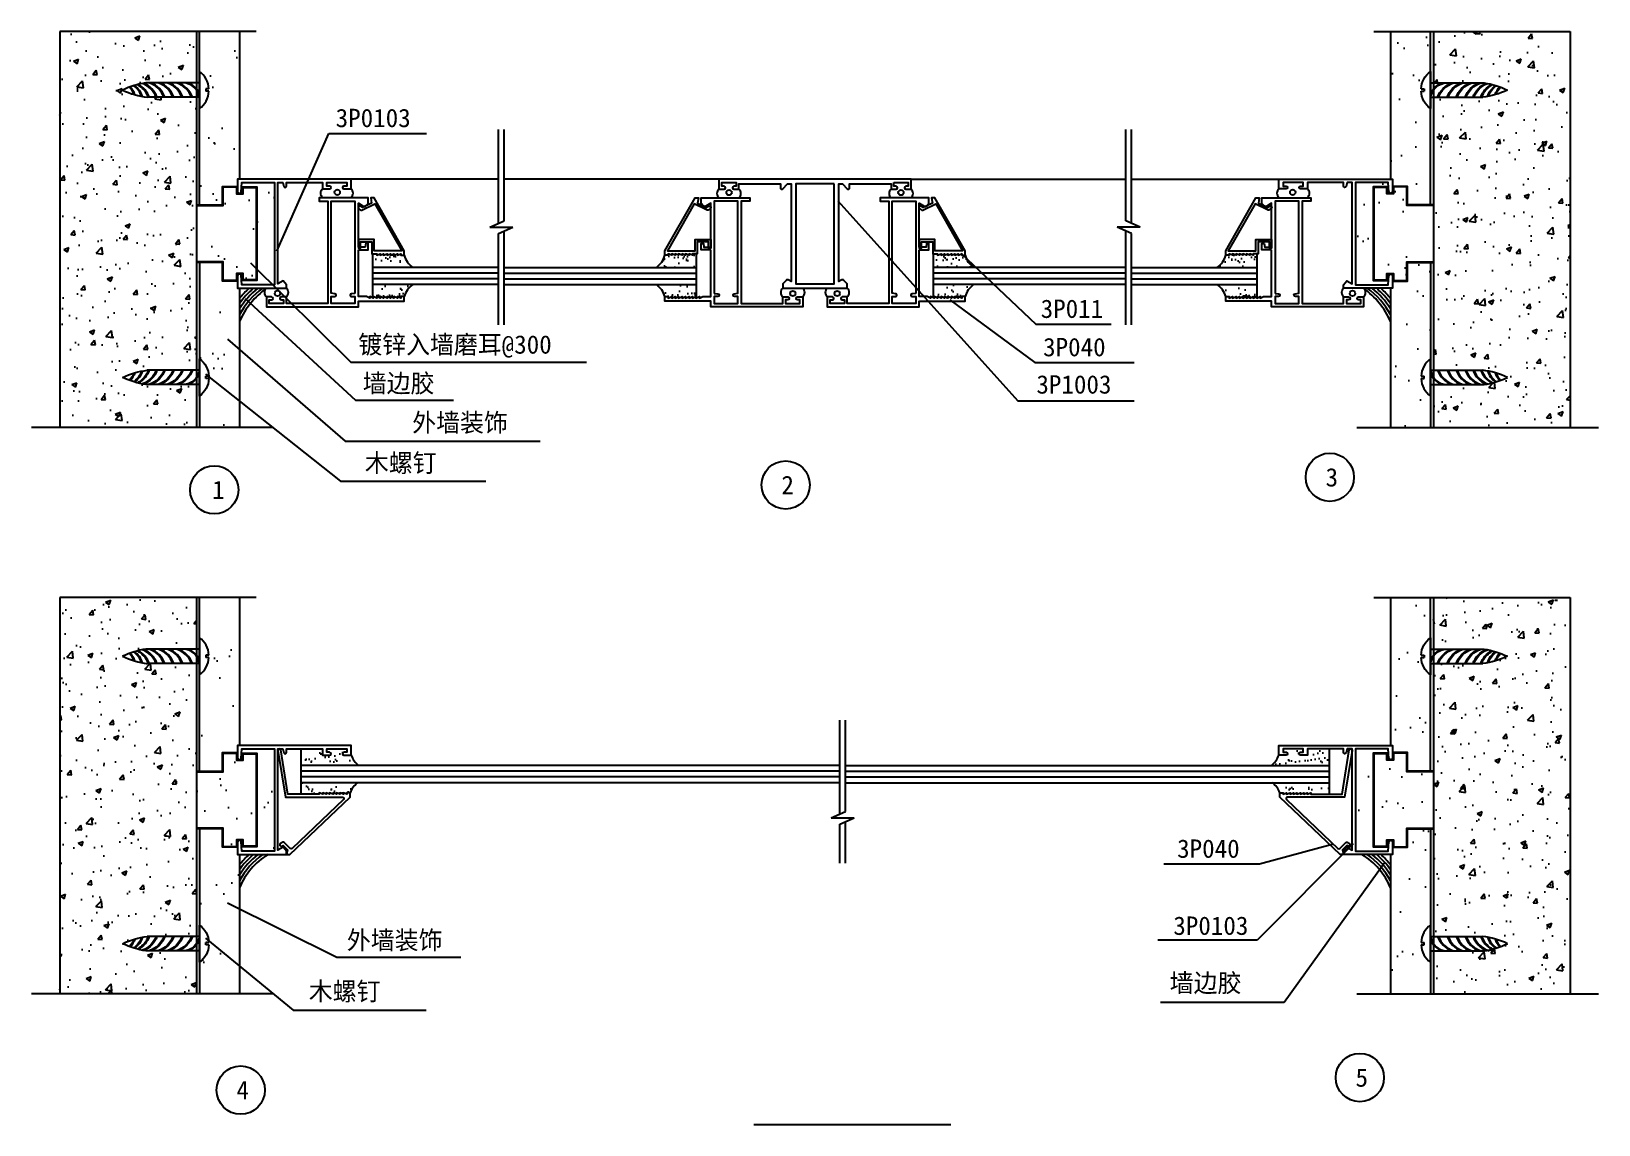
# Model space of a CAD drawing. Header units: metres. Extents: x 60460 to 115004, y 3095 to 80446.
# Drawn here: x 60460 to 115004, y 3095 to 41141 of the extents above; entities that cross this region are included whole.
import ezdxf

# ---------------------------------------------------------------- set-up
doc = ezdxf.new("R2010")
doc.units = ezdxf.units.M
for name, color, linetype in [('OTHER', 122, 'Continuous'), ('PUB_TEXT', 7, 'Continuous'), ('S_', 7, 'Continuous')]:
    doc.layers.add(name, color=color, linetype=linetype)

# ---------------------------------------------------------------- blocks, each defined once
blk = doc.blocks.new('U_C4ZLF')
for p, q in [((-2.5, 0), (-2.5, 18.12)), ((2.5, 0), (2.5, 18.59)), ((6.48, 0), (-6.48, 0)), ((-0.4, -3.34), (-0.4, -2.23)), ((0.42, -2.23), (-0.4, -2.23)), ((0.42, -3.34), (0.42, -2.23))]:
    blk.add_line(p, q)
for centre, radius, start, end in [((24.04, 15.05), 26.71, 154.13, 173.4), ((-27.19, 13.88), 30.07, 9.02, 25.25), ((0, 4.59), 7.94, 215.28, 267.08), ((0, 4.59), 7.94, 273.03, 324.72)]:
    blk.add_arc(centre, radius, start, end)
at = {"color": 3}
for centre, radius, start, end in [((-5.03, 27.6), 8.34, 289.58, 322.67), ((-5.04, 27.76), 8.19, 290.6, 323.07), ((-4.45, 30.27), 8.34, 289.67, 311.72), ((-4.46, 30.43), 8.19, 290.9, 311.78), ((-5.34, 25.42), 8.19, 290.26, 331.75), ((-5.33, 25.26), 8.34, 289.82, 330.98), ((-5.34, 22.75), 8.19, 290.26, 338.6), ((-5.33, 22.59), 8.34, 289.82, 337.31), ((-5.34, 19.98), 8.19, 290.26, 342.61), ((-5.33, 19.82), 8.34, 289.82, 339.46), ((-5.34, 16.86), 8.19, 290.26, 342.61), ((-5.33, 16.7), 8.34, 289.82, 339.46), ((-5.34, 13.72), 8.19, 290.26, 342.61), ((-5.33, 13.56), 8.34, 289.82, 339.46), ((-5.31, 10.43), 8.18, 290.09, 342.68), ((-5.3, 10.28), 8.34, 289.62, 339.46), ((-3.41, 5.82), 5.91, 279.56, 358.52), ((-3.13, 5.52), 5.74, 286.22, 348.54)]:
    blk.add_arc(centre, radius, start, end, dxfattribs=at)

msp = doc.modelspace()

# ---------------------------------------------------------------- hatches: boundary and pattern name
at = {"layer": 'OTHER'}
h = msp.add_hatch(dxfattribs=at)
h.set_pattern_fill('AR-CONC', scale=10)
h.paths.add_polyline_path([(61446.23, 27357.81), (66206.26, 27357.81), (66206.26, 28848.66), (64446.81, 28848.66, -0.07), (63635.97, 29098.66, -0.08), (64494.45, 29348.66), (66206.26, 29348.66), (66206.26, 38848.95), (64494.45, 38848.95, -0.08), (63635.97, 39098.95, -0.07), (64446.81, 39348.95), (66206.26, 39348.95), (66206.26, 41141), (61446.23, 41141)])
h = msp.add_hatch(dxfattribs=at)
h.set_pattern_fill('AR-SAND', scale=40)
h.paths.add_polyline_path([(67113.56, 35098.8), (66206.26, 35098.8), (66206.26, 33098.8), (67113.56, 33098.8), (67113.56, 32452.1), (67613.56, 32452.1), (67613.56, 32696.39), (67697.21, 32696.39, -0.02), (67701.94, 32696.39), (67806.26, 32696.39), (67806.26, 32468.8), (68306.26, 32468.8), (68306.26, 35728.8), (67806.26, 35728.8), (67806.26, 35501.21), (67701.94, 35501.21, -0.02), (67697.21, 35501.21), (67613.56, 35501.21), (67613.56, 35745.51), (67113.56, 35745.51)])
h.paths.add_polyline_path([(68306.26, 32468.8), (67806.26, 32468.8), (67806.26, 32696.39), (67701.94, 32696.39, -0.38), (67759.39, 32641.16), (67789.58, 32318.8), (68919.59, 32318.8), (68919.59, 35878.8), (67789.58, 35878.8), (67759.39, 35556.44, -0.38), (67701.94, 35501.21), (67806.26, 35501.21), (67806.26, 35728.8), (68306.26, 35728.8)])
h.paths.add_polyline_path([(67706.26, 41141), (66306.26, 41141), (66306.26, 39746.89, -0.23), (66640.53, 39140.72), (66529.69, 39140.72), (66529.69, 39058.31), (66640.6, 39058.31, -0.23), (66306.26, 38450.72), (66306.26, 35098.8), (67113.56, 35098.8), (67113.56, 35745.51), (67639.58, 35745.51), (67639.58, 35998.8), (67706.26, 35998.8)])
h.paths.add_polyline_path([(67706.26, 32198.8), (67639.58, 32198.8), (66639.58, 32198.8), (66639.58, 32318.8), (67639.58, 32318.8), (67639.58, 32452.1), (67113.56, 32452.1), (67113.56, 33098.8), (66306.26, 33098.8), (66306.26, 29746.89, -0.23), (66640.6, 29139.29), (66529.69, 29139.29), (66529.69, 29056.88), (66640.53, 29056.88, -0.23), (66306.26, 28450.72), (66306.26, 27357.81), (67706.26, 27357.81)])
h = msp.add_hatch(dxfattribs=at)
h.set_pattern_fill('AR-SAND', scale=40)
h.paths.add_polyline_path([(108350.47, 35098.8), (109257.77, 35098.8), (109257.77, 33098.8), (108350.47, 33098.8), (108350.47, 32452.1), (107850.47, 32452.1), (107850.47, 32696.39), (107766.82, 32696.39, 0.02), (107762.09, 32696.39), (107657.77, 32696.39), (107657.77, 32468.8), (107157.77, 32468.8), (107157.77, 35728.8), (107657.77, 35728.8), (107657.77, 35501.21), (107762.09, 35501.21, 0.02), (107766.82, 35501.21), (107850.47, 35501.21), (107850.47, 35745.51), (108350.47, 35745.51)])
h.paths.add_polyline_path([(107157.77, 32468.8), (107657.77, 32468.8), (107657.77, 32696.39), (107762.09, 32696.39, 0.38), (107704.64, 32641.16), (107674.46, 32318.8), (106544.44, 32318.8), (106544.44, 35878.8), (107674.46, 35878.8), (107704.64, 35556.44, 0.38), (107762.09, 35501.21), (107657.77, 35501.21), (107657.77, 35728.8), (107157.77, 35728.8)])
h.paths.add_polyline_path([(107757.77, 41141), (109157.77, 41141), (109157.77, 39746.89, 0.23), (108823.5, 39140.72), (108934.34, 39140.72), (108934.34, 39058.31), (108823.43, 39058.31, 0.23), (109157.77, 38450.72), (109157.77, 35098.8), (108350.47, 35098.8), (108350.47, 35745.51), (107824.46, 35745.51), (107824.46, 35998.8), (107757.77, 35998.8)])
h.paths.add_polyline_path([(107757.77, 32198.8), (107824.46, 32198.8), (108824.46, 32198.8), (108824.46, 32318.8), (107824.46, 32318.8), (107824.46, 32452.1), (108350.47, 32452.1), (108350.47, 33098.8), (109157.77, 33098.8), (109157.77, 29746.89, 0.23), (108823.43, 29139.29), (108934.34, 29139.29), (108934.34, 29056.88), (108823.5, 29056.88, 0.23), (109157.77, 28450.72), (109157.77, 27357.81), (107757.77, 27357.81)])
h = msp.add_hatch(dxfattribs=at)
h.set_pattern_fill('AR-CONC', scale=10)
h.paths.add_polyline_path([(114017.8, 41141), (109257.77, 41141), (109257.77, 39348.95), (111017.22, 39348.95, -0.07), (111828.06, 39098.95, -0.08), (110969.58, 38848.95), (109257.77, 38848.95), (109257.77, 29348.66), (110969.58, 29348.66, -0.08), (111828.06, 29098.66, -0.07), (111017.22, 28848.66), (109257.77, 28848.66), (109257.77, 27357.81), (114017.8, 27357.81)])
h = msp.add_hatch(dxfattribs=at)
h.set_pattern_fill('AR-SAND', scale=10)
h.paths.add_polyline_path([(72339.58, 32328.8), (72339.58, 31867.14), (72359.58, 31858.8), (72359.58, 31908.8), (72479.58, 31858.8), (72479.58, 31908.8), (72599.58, 31858.8), (72599.58, 31908.8), (72719.58, 31858.8), (72719.58, 31908.8), (72839.58, 31858.8), (72839.58, 31908.8), (72959.58, 31858.8), (72959.58, 31908.8), (73079.58, 31858.8), (73079.58, 31908.8), (73199.58, 31858.8), (73199.58, 31908.8), (73319.58, 31858.8), (73319.58, 31908.8), (73439.58, 31908.8, -0.17), (73732.76, 32328.8)])
h.paths.add_polyline_path([(73732.76, 32928.8, -0.17), (73439.58, 33348.8), (73319.58, 33348.8), (73319.58, 33398.8), (73199.58, 33348.8), (73199.58, 33398.8), (73079.58, 33348.8), (73079.58, 33398.8), (72959.58, 33348.8), (72959.58, 33398.8), (72839.58, 33348.8), (72839.58, 33398.8), (72719.58, 33348.8), (72719.58, 33398.8), (72599.58, 33348.8), (72599.58, 33398.8), (72479.58, 33348.8), (72479.58, 33398.8), (72339.58, 33398.8), (72339.58, 32928.8)])
h = msp.add_hatch(dxfattribs=at)
h.set_pattern_fill('AR-SAND', scale=10)
h.paths.add_polyline_path([(82213.83, 32328.8), (83607.02, 32328.8), (83607.02, 31867.14), (83587.02, 31858.8), (83587.02, 31908.8), (83467.02, 31858.8), (83467.02, 31908.8), (83347.02, 31858.8), (83347.02, 31908.8), (83227.02, 31858.8), (83227.02, 31908.8), (83107.02, 31858.8), (83107.02, 31908.8), (82987.02, 31858.8), (82987.02, 31908.8), (82867.02, 31858.8), (82867.02, 31908.8), (82747.02, 31858.8), (82747.02, 31908.8), (82627.02, 31858.8), (82627.02, 31908.8), (82507.02, 31908.8, 0.17)])
h.paths.add_polyline_path([(82507.02, 33348.8), (82627.02, 33348.8), (82627.02, 33398.8), (82747.02, 33348.8), (82747.02, 33398.8), (82867.02, 33348.8), (82867.02, 33398.8), (82987.02, 33348.8), (82987.02, 33398.8), (83107.02, 33348.8), (83107.02, 33398.8), (83227.02, 33348.8), (83227.02, 33398.8), (83347.02, 33348.8), (83347.02, 33398.8), (83467.02, 33348.8), (83467.02, 33398.8), (83607.02, 33398.8), (83607.02, 32928.8), (82213.83, 32928.8, 0.17)])
h = msp.add_hatch(dxfattribs=at)
h.set_pattern_fill('AR-SAND', scale=10)
h.paths.add_polyline_path([(93250.2, 32328.8), (91857.02, 32328.8), (91857.02, 31867.14), (91877.02, 31858.8), (91877.02, 31908.8), (91997.02, 31858.8), (91997.02, 31908.8), (92117.02, 31858.8), (92117.02, 31908.8), (92237.02, 31858.8), (92237.02, 31908.8), (92357.02, 31858.8), (92357.02, 31908.8), (92477.02, 31858.8), (92477.02, 31908.8), (92597.02, 31858.8), (92597.02, 31908.8), (92717.02, 31858.8), (92717.02, 31908.8), (92837.02, 31858.8), (92837.02, 31908.8), (92957.02, 31908.8, -0.17)])
h.paths.add_polyline_path([(92957.02, 33348.8), (92837.02, 33348.8), (92837.02, 33398.8), (92717.02, 33348.8), (92717.02, 33398.8), (92597.02, 33348.8), (92597.02, 33398.8), (92477.02, 33348.8), (92477.02, 33398.8), (92357.02, 33348.8), (92357.02, 33398.8), (92237.02, 33348.8), (92237.02, 33398.8), (92117.02, 33348.8), (92117.02, 33398.8), (91997.02, 33348.8), (91997.02, 33398.8), (91857.02, 33398.8), (91857.02, 32928.8), (93250.2, 32928.8, -0.17)])
h = msp.add_hatch(dxfattribs=at)
h.set_pattern_fill('AR-SAND', scale=10)
h.paths.add_polyline_path([(101731.27, 32328.8, -0.17), (102024.46, 31908.8), (102144.46, 31908.8), (102144.46, 31858.8), (102264.46, 31908.8), (102264.46, 31858.8), (102384.46, 31908.8), (102384.46, 31858.8), (102504.46, 31908.8), (102504.46, 31858.8), (102624.46, 31908.8), (102624.46, 31858.8), (102744.46, 31908.8), (102744.46, 31858.8), (102864.46, 31908.8), (102864.46, 31858.8), (102984.46, 31908.8), (102984.46, 31858.8), (103104.46, 31908.8), (103104.46, 31858.8), (103124.46, 31867.14), (103124.46, 32328.8)])
h.paths.add_polyline_path([(103124.46, 32928.8), (103124.46, 33398.8), (102984.46, 33398.8), (102984.46, 33348.8), (102864.46, 33398.8), (102864.46, 33348.8), (102744.46, 33398.8), (102744.46, 33348.8), (102624.46, 33398.8), (102624.46, 33348.8), (102504.46, 33398.8), (102504.46, 33348.8), (102384.46, 33398.8), (102384.46, 33348.8), (102264.46, 33398.8), (102264.46, 33348.8), (102144.46, 33398.8), (102144.46, 33348.8), (102024.46, 33348.8, -0.17), (101731.27, 32928.8)])
h = msp.add_hatch(dxfattribs=at)
h.set_pattern_fill('AR-CONC', scale=10)
h.paths.add_polyline_path([(66206.26, 19143.43), (64494.45, 19143.43, -0.08), (63635.97, 19393.43, -0.07), (64446.81, 19643.43), (66206.26, 19643.43), (66206.26, 21435.49), (61446.23, 21435.49), (61446.23, 7652.29), (66206.26, 7652.29), (66206.26, 9143.15), (64446.81, 9143.15, -0.07), (63635.97, 9393.15, -0.08), (64494.45, 9643.15), (66206.26, 9643.15)])
h = msp.add_hatch(dxfattribs=at)
h.set_pattern_fill('AR-SAND', scale=40)
h.paths.add_polyline_path([(68306.26, 16023.29), (67806.26, 16023.29), (67806.26, 15795.7), (67701.94, 15795.7, -0.02), (67697.21, 15795.7), (67613.56, 15795.7), (67613.56, 16040), (67113.56, 16040), (67113.56, 15393.29), (66206.26, 15393.29), (66206.26, 13393.29), (67113.56, 13393.29), (67113.56, 12746.58), (67613.56, 12746.58), (67613.56, 12990.88), (67697.21, 12990.88, -0.02), (67701.94, 12990.88), (67806.26, 12990.88), (67806.26, 12763.29), (68306.26, 12763.29)])
h.paths.add_polyline_path([(68919.59, 16173.29), (67789.58, 16173.29), (67759.39, 15850.93, -0.38), (67701.94, 15795.7), (67806.26, 15795.7), (67806.26, 16023.29), (68306.26, 16023.29), (68306.26, 12763.29), (67806.26, 12763.29), (67806.26, 12990.88), (67701.94, 12990.88, -0.38), (67759.39, 12935.65), (67789.58, 12613.29), (68919.59, 12613.29)])
h.paths.add_polyline_path([(67706.26, 21435.49), (66306.26, 21435.49), (66306.26, 20041.38, -0.23), (66640.53, 19435.21), (66529.69, 19435.21), (66529.69, 19352.8), (66640.6, 19352.8, -0.23), (66306.26, 18745.2), (66306.26, 15393.29), (67113.56, 15393.29), (67113.56, 16040), (67639.58, 16040), (67639.58, 16293.29), (67706.26, 16293.29)])
h.paths.add_polyline_path([(67706.26, 12493.29), (67639.58, 12493.29), (66639.58, 12493.29), (66639.58, 12613.29), (67639.58, 12613.29), (67639.58, 12746.58), (67113.56, 12746.58), (67113.56, 13393.29), (66306.26, 13393.29), (66306.26, 10041.38, -0.23), (66640.6, 9433.78), (66529.69, 9433.78), (66529.69, 9351.37), (66640.53, 9351.37, -0.23), (66306.26, 8745.2), (66306.26, 7652.29), (67706.26, 7652.29)])
h = msp.add_hatch(dxfattribs=at)
h.set_pattern_fill('AR-SAND', scale=40)
h.paths.add_polyline_path([(107157.77, 16023.29), (107657.77, 16023.29), (107657.77, 15795.7), (107762.09, 15795.7, 0.02), (107766.82, 15795.7), (107850.47, 15795.7), (107850.47, 16040), (108350.47, 16040), (108350.47, 15393.29), (109257.77, 15393.29), (109257.77, 13393.29), (108350.47, 13393.29), (108350.47, 12746.58), (107850.47, 12746.58), (107850.47, 12990.88), (107766.82, 12990.88, 0.02), (107762.09, 12990.88), (107657.77, 12990.88), (107657.77, 12763.29), (107157.77, 12763.29)])
h.paths.add_polyline_path([(106544.44, 16173.29), (107674.46, 16173.29), (107704.64, 15850.93, 0.38), (107762.09, 15795.7), (107657.77, 15795.7), (107657.77, 16023.29), (107157.77, 16023.29), (107157.77, 12763.29), (107657.77, 12763.29), (107657.77, 12990.88), (107762.09, 12990.88, 0.38), (107704.64, 12935.65), (107674.46, 12613.29), (106544.44, 12613.29)])
h.paths.add_polyline_path([(107757.77, 21435.49), (109157.77, 21435.49), (109157.77, 20041.38, 0.23), (108823.5, 19435.21), (108934.34, 19435.21), (108934.34, 19352.8), (108823.43, 19352.8, 0.23), (109157.77, 18745.2), (109157.77, 15393.29), (108350.47, 15393.29), (108350.47, 16040), (107824.46, 16040), (107824.46, 16293.29), (107757.77, 16293.29)])
h.paths.add_polyline_path([(107757.77, 12493.29), (107824.46, 12493.29), (108824.46, 12493.29), (108824.46, 12613.29), (107824.46, 12613.29), (107824.46, 12746.58), (108350.47, 12746.58), (108350.47, 13393.29), (109157.77, 13393.29), (109157.77, 10041.38, 0.23), (108823.43, 9433.78), (108934.34, 9433.78), (108934.34, 9351.37), (108823.5, 9351.37, 0.23), (109157.77, 8745.2), (109157.77, 7652.29), (107757.77, 7652.29)])
h = msp.add_hatch(dxfattribs=at)
h.set_pattern_fill('AR-CONC', scale=10)
h.paths.add_polyline_path([(109257.77, 19143.43), (110969.58, 19143.43, 0.08), (111828.06, 19393.43, 0.07), (111017.22, 19643.43), (109257.77, 19643.43), (109257.77, 21435.49), (114017.8, 21435.49), (114017.8, 7652.29), (109257.77, 7652.29), (109257.77, 9143.15), (111017.22, 9143.15, 0.07), (111828.06, 9393.15, 0.08), (110969.58, 9643.15), (109257.77, 9643.15)])
h = msp.add_hatch(dxfattribs=at)
h.set_pattern_fill('AR-SAND', scale=10)
h.paths.add_polyline_path([(71849.06, 15593.29, -0.14), (71589.58, 15953.29), (71339.58, 15953.29, -1), (71339.58, 16053.29), (71439.58, 16053.29), (71439.58, 16173.29), (70739.58, 16173.29), (70739.58, 16053.29), (70839.58, 16053.29, -1), (70839.58, 15953.29), (70589.58, 15953.29), (70589.58, 16173.29), (69839.58, 16173.29), (69839.58, 15593.29)])
h.paths.add_polyline_path([(69839.58, 14993.29), (69839.58, 14593.29), (70479.58, 14593.29), (70479.58, 14643.29), (70599.58, 14593.29), (70599.58, 14643.29), (70719.58, 14593.29), (70719.58, 14643.29), (70839.58, 14593.29), (70839.58, 14643.29), (70959.58, 14593.29), (70959.58, 14643.29), (71079.58, 14593.29), (71079.58, 14643.29), (71199.58, 14593.29), (71199.58, 14643.29), (71319.58, 14593.29), (71319.58, 14643.29), (71439.58, 14593.29), (71439.58, 14643.29), (71559.58, 14643.29, -0.19), (71828.24, 14993.29)])
h = msp.add_hatch(dxfattribs=at)
h.set_pattern_fill('AR-SAND', scale=10)
h.paths.add_polyline_path([(103614.97, 15593.29, 0.14), (103874.46, 15953.29), (104124.46, 15953.29, 1), (104124.46, 16053.29), (104024.46, 16053.29), (104024.46, 16173.29), (104724.46, 16173.29), (104724.46, 16053.29), (104624.46, 16053.29, 1), (104624.46, 15953.29), (104874.46, 15953.29), (104874.46, 16173.29), (105624.46, 16173.29), (105624.46, 15593.29)])
h.paths.add_polyline_path([(105624.46, 14993.29), (105624.46, 14593.29), (104984.46, 14593.29), (104984.46, 14643.29), (104864.46, 14593.29), (104864.46, 14643.29), (104744.46, 14593.29), (104744.46, 14643.29), (104624.46, 14593.29), (104624.46, 14643.29), (104504.46, 14593.29), (104504.46, 14643.29), (104384.46, 14593.29), (104384.46, 14643.29), (104264.46, 14593.29), (104264.46, 14643.29), (104144.46, 14593.29), (104144.46, 14643.29), (104024.46, 14593.29), (104024.46, 14643.29), (103904.46, 14643.29, 0.19), (103635.79, 14993.29)])

# ---------------------------------------------------------------- linework, layer by layer
msp.add_line((85604.58, 3095.03), (92454.81, 3095.03))
for points in [[(67639.58, 35561.17, 0.96), (67759.39, 35556.44), (67789.58, 35878.8), (68919.59, 35878.8), (68919.59, 32318.8), (67789.58, 32318.8), (67759.39, 32641.16, 0.96), (67639.58, 32636.44), (67639.58, 32318.8), (67639.58, 32318.8), (67639.58, 32198.8), (67639.58, 32198.8), (69339.59, 32198.8), (69339.59, 32315.79), (69219.59, 32458.8), (69039.59, 32354.88), (69039.59, 35878.8), (69209.59, 35878.8), (69248.92, 35741.04, 0.93), (69339.59, 35757.85), (69339.59, 35878.8), (70589.58, 35878.8), (70589.58, 35658.8), (70839.58, 35658.8, 1), (70839.58, 35758.8), (70739.58, 35758.8), (70739.58, 35878.8), (71439.58, 35878.8), (71439.58, 35758.8), (71339.58, 35758.8, 1), (71339.58, 35658.8), (71589.58, 35658.8), (71589.58, 35998.8), (67639.58, 35998.8)], [(90477.02, 35878.8), (90977.02, 35878.8), (90977.02, 35748.8), (90897.02, 35748.8, 1), (90897.02, 35648.8), (91077.02, 35648.8), (91077.02, 35998.8), (84387.02, 35998.8), (84387.02, 35648.8), (84567.02, 35648.8, 1), (84567.02, 35748.8), (84487.02, 35748.8), (84487.02, 35878.8), (84987.02, 35878.8), (84987.02, 35748.8), (84907.02, 35748.8, 1), (84907.02, 35648.8), (85087.02, 35648.8), (85087.02, 35838.8), (86527.02, 35838.8), (86527.02, 35696.98, 0.68), (86613.65, 35662.94), (86777.02, 35838.8), (86907.02, 35838.8), (86907.02, 32437.97), (86820.18, 32488.11, 0.34), (86723.61, 32475.4), (86607.02, 32358.8), (86607.02, 32198.8), (88857.02, 32198.8), (88857.02, 32358.8), (88740.42, 32475.4, 0.34), (88643.85, 32488.11), (88557.02, 32437.97), (88557.02, 35838.8), (88687.02, 35838.8), (88850.38, 35662.94, 0.68), (88937.02, 35696.98), (88937.02, 35838.8), (90377.02, 35838.8), (90377.02, 35648.8), (90557.02, 35648.8, 1), (90557.02, 35748.8), (90477.02, 35748.8)], [(107824.46, 35561.17, -0.96), (107704.64, 35556.44), (107674.46, 35878.8), (106544.44, 35878.8), (106544.44, 32318.8), (107674.46, 32318.8), (107704.64, 32641.16, -0.96), (107824.46, 32636.44), (107824.46, 32318.8), (107824.46, 32318.8), (107824.46, 32198.8), (107824.46, 32198.8), (106124.44, 32198.8), (106124.44, 32315.79), (106244.44, 32458.8), (106424.44, 32354.88), (106424.44, 35878.8), (106254.44, 35878.8), (106215.12, 35741.04, -0.93), (106124.44, 35757.85), (106124.44, 35878.8), (104874.46, 35878.8), (104874.46, 35658.8), (104624.46, 35658.8, -1), (104624.46, 35758.8), (104724.46, 35758.8), (104724.46, 35878.8), (104024.46, 35878.8), (104024.46, 35758.8), (104124.46, 35758.8, -1), (104124.46, 35658.8), (103874.46, 35658.8), (103874.46, 35998.8), (107824.46, 35998.8)], [(71839.58, 33533.1), (72179.58, 33533.1), (72179.58, 33753.1), (72099.58, 33753.1), (72079.58, 33633.1), (71839.58, 33633.1), (71839.58, 35157.39), (72009.13, 35059.5, 0.34), (72105.7, 35072.21), (72179.58, 35146.08), (72179.58, 35348.8), (70479.58, 35348.8), (70479.58, 35228.8), (70779.58, 35228.8), (70779.58, 31668.8), (69339.58, 31668.8), (69339.58, 31898.8), (69159.58, 31898.8, 1), (69159.58, 31798.8), (69239.58, 31798.8), (69239.58, 31668.8), (68739.58, 31668.8), (68739.58, 31798.8), (68819.58, 31798.8, 1), (68819.58, 31898.8), (68639.58, 31898.8), (68639.58, 31548.8), (71839.58, 31548.8), (71839.58, 31748.8), (73439.58, 31748.8), (73439.58, 31908.8), (73319.58, 31908.8), (73319.58, 31858.8), (73199.58, 31908.8), (73199.58, 31858.8), (73079.58, 31908.8), (73079.58, 31858.8), (72959.58, 31908.8), (72959.58, 31858.8), (72839.58, 31908.8), (72839.58, 31858.8), (72719.58, 31908.8), (72719.58, 31858.8), (72599.58, 31908.8), (72599.58, 31858.8), (72479.58, 31908.8), (72479.58, 31858.8), (72359.58, 31908.8), (72359.58, 31858.8), (72239.58, 31908.8), (72239.58, 31858.8), (72119.58, 31908.8), (71839.58, 31908.8)], [(71719.58, 32018.8), (71597.5, 32008.63, 0.96), (71601.66, 31908.8), (71719.58, 31908.8), (71719.58, 31668.8), (70899.58, 31668.8), (70899.58, 31908.8), (71015.44, 31908.8, 0.92), (71023.66, 32008.12), (70899.58, 32028.8), (70899.58, 35228.8), (71719.58, 35228.8)], [(71938.11, 34919.18, 0.34), (71986.39, 34925.54), (72419.2, 35134.53), (73347.59, 33498.8), (72389.58, 33498.8), (72389.58, 33898.8), (71839.58, 33898.8), (71839.58, 33598.8), (71919.58, 33598.8), (71919.58, 33818.8), (72309.58, 33818.8), (72309.58, 33398.8), (72479.58, 33398.8), (72479.58, 33348.8), (72599.58, 33398.8), (72599.58, 33348.8), (72719.58, 33398.8), (72719.58, 33348.8), (72839.58, 33398.8), (72839.58, 33348.8), (72959.58, 33398.8), (72959.58, 33348.8), (73079.58, 33398.8), (73079.58, 33348.8), (73199.58, 33398.8), (73199.58, 33348.8), (73319.58, 33398.8), (73319.58, 33348.8), (73439.58, 33348.8), (73439.58, 33498.8), (72389.58, 35348.8), (72269.58, 35348.8), (72301.7, 35166.63), (71979.22, 35010.91), (71907.88, 35052.1, 1), (71857.88, 34965.5)], [(84107.02, 33533.1), (83767.02, 33533.1), (83767.02, 33753.1), (83847.02, 33753.1), (83867.02, 33633.1), (84107.02, 33633.1), (84107.02, 35157.39), (83937.46, 35059.5, -0.34), (83840.89, 35072.21), (83767.02, 35146.08), (83767.02, 35348.8), (85467.02, 35348.8), (85467.02, 35228.8), (85167.02, 35228.8), (85167.02, 31668.8), (86607.02, 31668.8), (86607.02, 31898.8), (86787.02, 31898.8, -1), (86787.02, 31798.8), (86707.02, 31798.8), (86707.02, 31668.8), (87207.02, 31668.8), (87207.02, 31798.8), (87127.02, 31798.8, -1), (87127.02, 31898.8), (87307.02, 31898.8), (87307.02, 31548.8), (84107.02, 31548.8), (84107.02, 31748.8), (82507.02, 31748.8), (82507.02, 31908.8), (82627.02, 31908.8), (82627.02, 31858.8), (82747.02, 31908.8), (82747.02, 31858.8), (82867.02, 31908.8), (82867.02, 31858.8), (82987.02, 31908.8), (82987.02, 31858.8), (83107.02, 31908.8), (83107.02, 31858.8), (83227.02, 31908.8), (83227.02, 31858.8), (83347.02, 31908.8), (83347.02, 31858.8), (83467.02, 31908.8), (83467.02, 31858.8), (83587.02, 31908.8), (83587.02, 31858.8), (83707.02, 31908.8), (83707.02, 31858.8), (83827.02, 31908.8), (84107.02, 31908.8)], [(84008.48, 34919.18, -0.34), (83960.2, 34925.54), (83527.39, 35134.53), (82599, 33498.8), (83557.02, 33498.8), (83557.02, 33898.8), (84107.02, 33898.8), (84107.02, 33598.8), (84027.02, 33598.8), (84027.02, 33818.8), (83637.02, 33818.8), (83637.02, 33398.8), (83467.02, 33398.8), (83467.02, 33348.8), (83347.02, 33398.8), (83347.02, 33348.8), (83227.02, 33398.8), (83227.02, 33348.8), (83107.02, 33398.8), (83107.02, 33348.8), (82987.02, 33398.8), (82987.02, 33348.8), (82867.02, 33398.8), (82867.02, 33348.8), (82747.02, 33398.8), (82747.02, 33348.8), (82627.02, 33398.8), (82627.02, 33348.8), (82507.02, 33348.8), (82507.02, 33498.8), (83557.02, 35348.8), (83677.02, 35348.8), (83644.89, 35166.63), (83967.37, 35010.91), (84038.71, 35052.1, -1), (84088.71, 34965.5)], [(84227.02, 32018.8), (84349.09, 32008.63, -0.96), (84344.94, 31908.8), (84227.02, 31908.8), (84227.02, 31668.8), (85047.02, 31668.8), (85047.02, 31908.8), (84931.15, 31908.8, -0.92), (84922.93, 32008.12), (85047.02, 32028.8), (85047.02, 35228.8), (84227.02, 35228.8)], [(91357.02, 33533.1), (91697.02, 33533.1), (91697.02, 33753.1), (91617.02, 33753.1), (91597.02, 33633.1), (91357.02, 33633.1), (91357.02, 35157.39), (91526.57, 35059.5, 0.34), (91623.14, 35072.21), (91697.02, 35146.08), (91697.02, 35348.8), (89997.02, 35348.8), (89997.02, 35228.8), (90297.02, 35228.8), (90297.02, 31668.8), (88857.02, 31668.8), (88857.02, 31898.8), (88677.02, 31898.8, 1), (88677.02, 31798.8), (88757.02, 31798.8), (88757.02, 31668.8), (88257.02, 31668.8), (88257.02, 31798.8), (88337.02, 31798.8, 1), (88337.02, 31898.8), (88157.02, 31898.8), (88157.02, 31548.8), (91357.02, 31548.8), (91357.02, 31748.8), (92957.02, 31748.8), (92957.02, 31908.8), (92837.02, 31908.8), (92837.02, 31858.8), (92717.02, 31908.8), (92717.02, 31858.8), (92597.02, 31908.8), (92597.02, 31858.8), (92477.02, 31908.8), (92477.02, 31858.8), (92357.02, 31908.8), (92357.02, 31858.8), (92237.02, 31908.8), (92237.02, 31858.8), (92117.02, 31908.8), (92117.02, 31858.8), (91997.02, 31908.8), (91997.02, 31858.8), (91877.02, 31908.8), (91877.02, 31858.8), (91757.02, 31908.8), (91757.02, 31858.8), (91637.02, 31908.8), (91357.02, 31908.8)], [(91237.02, 32018.8), (91114.94, 32008.63, 0.96), (91119.1, 31908.8), (91237.02, 31908.8), (91237.02, 31668.8), (90417.02, 31668.8), (90417.02, 31908.8), (90532.88, 31908.8, 0.92), (90541.1, 32008.12), (90417.02, 32028.8), (90417.02, 35228.8), (91237.02, 35228.8)], [(91455.55, 34919.18, 0.34), (91503.83, 34925.54), (91936.64, 35134.53), (92865.03, 33498.8), (91907.02, 33498.8), (91907.02, 33898.8), (91357.02, 33898.8), (91357.02, 33598.8), (91437.02, 33598.8), (91437.02, 33818.8), (91827.02, 33818.8), (91827.02, 33398.8), (91997.02, 33398.8), (91997.02, 33348.8), (92117.02, 33398.8), (92117.02, 33348.8), (92237.02, 33398.8), (92237.02, 33348.8), (92357.02, 33398.8), (92357.02, 33348.8), (92477.02, 33398.8), (92477.02, 33348.8), (92597.02, 33398.8), (92597.02, 33348.8), (92717.02, 33398.8), (92717.02, 33348.8), (92837.02, 33398.8), (92837.02, 33348.8), (92957.02, 33348.8), (92957.02, 33498.8), (91907.02, 35348.8), (91787.02, 35348.8), (91819.14, 35166.63), (91496.66, 35010.91), (91425.32, 35052.1, 1), (91375.32, 34965.5)], [(103624.46, 33533.1), (103284.46, 33533.1), (103284.46, 33753.1), (103364.46, 33753.1), (103384.46, 33633.1), (103624.46, 33633.1), (103624.46, 35157.39), (103454.9, 35059.5, -0.34), (103358.33, 35072.21), (103284.46, 35146.08), (103284.46, 35348.8), (104984.46, 35348.8), (104984.46, 35228.8), (104684.46, 35228.8), (104684.46, 31668.8), (106124.46, 31668.8), (106124.46, 31898.8), (106304.46, 31898.8, -1), (106304.46, 31798.8), (106224.46, 31798.8), (106224.46, 31668.8), (106724.46, 31668.8), (106724.46, 31798.8), (106644.46, 31798.8, -1), (106644.46, 31898.8), (106824.46, 31898.8), (106824.46, 31548.8), (103624.46, 31548.8), (103624.46, 31748.8), (102024.46, 31748.8), (102024.46, 31908.8), (102144.46, 31908.8), (102144.46, 31858.8), (102264.46, 31908.8), (102264.46, 31858.8), (102384.46, 31908.8), (102384.46, 31858.8), (102504.46, 31908.8), (102504.46, 31858.8), (102624.46, 31908.8), (102624.46, 31858.8), (102744.46, 31908.8), (102744.46, 31858.8), (102864.46, 31908.8), (102864.46, 31858.8), (102984.46, 31908.8), (102984.46, 31858.8), (103104.46, 31908.8), (103104.46, 31858.8), (103224.46, 31908.8), (103224.46, 31858.8), (103344.46, 31908.8), (103624.46, 31908.8)], [(103525.92, 34919.18, -0.34), (103477.64, 34925.54), (103044.83, 35134.53), (102116.44, 33498.8), (103074.46, 33498.8), (103074.46, 33898.8), (103624.46, 33898.8), (103624.46, 33598.8), (103544.46, 33598.8), (103544.46, 33818.8), (103154.46, 33818.8), (103154.46, 33398.8), (102984.46, 33398.8), (102984.46, 33348.8), (102864.46, 33398.8), (102864.46, 33348.8), (102744.46, 33398.8), (102744.46, 33348.8), (102624.46, 33398.8), (102624.46, 33348.8), (102504.46, 33398.8), (102504.46, 33348.8), (102384.46, 33398.8), (102384.46, 33348.8), (102264.46, 33398.8), (102264.46, 33348.8), (102144.46, 33398.8), (102144.46, 33348.8), (102024.46, 33348.8), (102024.46, 33498.8), (103074.46, 35348.8), (103194.46, 35348.8), (103162.33, 35166.63), (103484.81, 35010.91), (103556.15, 35052.1, -1), (103606.15, 34965.5)], [(103744.46, 32018.8), (103866.53, 32008.63, -0.96), (103862.38, 31908.8), (103744.46, 31908.8), (103744.46, 31668.8), (104564.46, 31668.8), (104564.46, 31908.8), (104448.59, 31908.8, -0.92), (104440.37, 32008.12), (104564.46, 32028.8), (104564.46, 35228.8), (103744.46, 35228.8)], [(67639.58, 15855.65, 0.96), (67759.39, 15850.93), (67789.58, 16173.29), (68919.59, 16173.29), (68919.59, 12613.29), (67789.58, 12613.29), (67759.39, 12935.65, 0.96), (67639.58, 12930.92), (67639.58, 12613.29), (67639.58, 12613.29), (67639.58, 12493.29), (67639.58, 12493.29), (69339.59, 12493.29), (69339.59, 12610.28), (69219.59, 12753.29), (69039.59, 12649.37), (69039.59, 16173.29), (69209.59, 16173.29), (69248.92, 16035.53, 0.93), (69339.59, 16052.34), (69339.59, 16173.29), (70589.58, 16173.29), (70589.58, 15953.29), (70839.58, 15953.29, 1), (70839.58, 16053.29), (70739.58, 16053.29), (70739.58, 16173.29), (71439.58, 16173.29), (71439.58, 16053.29), (71339.58, 16053.29, 1), (71339.58, 15953.29), (71589.58, 15953.29), (71589.58, 16293.29), (67639.58, 16293.29)], [(69467.75, 12706.54), (69257.73, 12916.56, 0.34), (69209.45, 12922.91), (69129.22, 12876.59, 1), (69179.22, 12789.99), (69219.58, 12813.29), (69369.55, 12663.31), (69339.58, 12493.29), (69459.58, 12493.29), (71559.58, 14493.29), (71559.58, 14643.29), (71439.58, 14643.29), (71439.58, 14593.29), (71319.58, 14643.29), (71319.58, 14593.29), (71199.58, 14643.29), (71199.58, 14593.29), (71079.58, 14643.29), (71079.58, 14593.29), (70959.58, 14643.29), (70959.58, 14593.29), (70839.58, 14643.29), (70839.58, 14593.29), (70719.58, 14643.29), (70719.58, 14593.29), (70599.58, 14643.29), (70599.58, 14593.29), (70479.58, 14643.29), (70479.58, 14593.29), (69384.82, 14593.29), (69138.06, 16132.73, 1), (69039.58, 16115.37), (69300.91, 14493.29), (71289.58, 14493.29, -0.68), (71324.06, 14407.08), (69537.59, 12705.68, -0.41)], [(107824.46, 15855.65, -0.96), (107704.64, 15850.93), (107674.46, 16173.29), (106544.44, 16173.29), (106544.44, 12613.29), (107674.46, 12613.29), (107704.64, 12935.65, -0.96), (107824.46, 12930.92), (107824.46, 12613.29), (107824.46, 12613.29), (107824.46, 12493.29), (107824.46, 12493.29), (106124.44, 12493.29), (106124.44, 12610.28), (106244.44, 12753.29), (106424.44, 12649.37), (106424.44, 16173.29), (106254.44, 16173.29), (106215.12, 16035.53, -0.93), (106124.44, 16052.34), (106124.44, 16173.29), (104874.46, 16173.29), (104874.46, 15953.29), (104624.46, 15953.29, -1), (104624.46, 16053.29), (104724.46, 16053.29), (104724.46, 16173.29), (104024.46, 16173.29), (104024.46, 16053.29), (104124.46, 16053.29, -1), (104124.46, 15953.29), (103874.46, 15953.29), (103874.46, 16293.29), (107824.46, 16293.29)], [(105996.28, 12706.54), (106206.3, 12916.56, -0.34), (106254.58, 12922.91), (106334.81, 12876.59, -1), (106284.81, 12789.99), (106244.46, 12813.29), (106094.48, 12663.31), (106124.46, 12493.29), (106004.46, 12493.29), (103904.46, 14493.29), (103904.46, 14643.29), (104024.46, 14643.29), (104024.46, 14593.29), (104144.46, 14643.29), (104144.46, 14593.29), (104264.46, 14643.29), (104264.46, 14593.29), (104384.46, 14643.29), (104384.46, 14593.29), (104504.46, 14643.29), (104504.46, 14593.29), (104624.46, 14643.29), (104624.46, 14593.29), (104744.46, 14643.29), (104744.46, 14593.29), (104864.46, 14643.29), (104864.46, 14593.29), (104984.46, 14643.29), (104984.46, 14593.29), (106079.22, 14593.29), (106325.97, 16132.73, -1), (106424.46, 16115.37), (106163.13, 14493.29), (104174.46, 14493.29, 0.68), (104139.97, 14407.08), (105926.44, 12705.68, 0.41)]]:
    msp.add_lwpolyline(points, format="xyb", close=True)
msp.add_lwpolyline([(88397.02, 35838.8), (87067.02, 35838.8), (87067.02, 32358.8), (88397.02, 32358.8)], close=True)
for centre in [(86711.99, 25355.19), (105649.96, 25623.22), (66825.52, 25186.01), (106692.66, 4733.92), (67745.98, 4296.71)]:
    msp.add_circle(centre, 839.55)
for p, q in [((68289.35, 41141), (61446.23, 41141)), ((66306.26, 35098.8), (66306.26, 41141)), ((67706.26, 41141), (67706.26, 35998.8)), ((107174.69, 41141), (114017.8, 41141)), ((107757.77, 41141), (107757.77, 35998.8)), ((109157.77, 35098.8), (109157.77, 41141)), ((76714.04, 34459.25), (76714.04, 37729.07)), ((76914.04, 34547.74), (76914.04, 37729.07)), ((98549.99, 34547.74), (98549.99, 37729.07)), ((98749.99, 34459.25), (98749.99, 37729.07)), ((68998.11, 33493.92), (70816.9, 37586.56)), ((70816.9, 37586.56), (74208.88, 37586.56)), ((76714.04, 35998.8), (71589.58, 35998.8)), ((84387.02, 35998.8), (76914.04, 35998.8)), ((91077.02, 35998.8), (98549.99, 35998.8)), ((98749.99, 35998.8), (103874.46, 35998.8)), ((88532.24, 35245.07), (94791.61, 28285.86)), ((76414.04, 34326.51), (76914.04, 34547.74)), ((99049.99, 34326.51), (98549.99, 34547.74)), ((76414.04, 34326.51), (77214.04, 34326.51)), ((76714.04, 34105.28), (77214.04, 34326.51)), ((76714.04, 30923.94), (76714.04, 34105.28)), ((76914.04, 30923.94), (76914.04, 34193.77)), ((99049.99, 34326.51), (98249.99, 34326.51)), ((98749.99, 34105.28), (98249.99, 34326.51)), ((98549.99, 30923.94), (98549.99, 34193.77)), ((98749.99, 30923.94), (98749.99, 34105.28)), ((72339.58, 31867.14), (72339.58, 33398.8)), ((83607.02, 31867.14), (83607.02, 33398.8)), ((91857.02, 31867.14), (91857.02, 33398.8)), ((92806.79, 33426.58), (95417.98, 30956.04)), ((103124.46, 31867.14), (103124.46, 33398.8)), ((66306.26, 33098.8), (66306.26, 27357.81)), ((68085.04, 33086.47), (71579.01, 29627.36)), ((76714.04, 32928.8), (72339.58, 32928.8)), ((76714.04, 32728.8), (72339.58, 32728.8)), ((76914.04, 32928.8), (83607.02, 32928.8)), ((76914.04, 32728.8), (83607.02, 32728.8)), ((98549.99, 32928.8), (91857.02, 32928.8)), ((98549.99, 32728.8), (91857.02, 32728.8)), ((98749.99, 32928.8), (103124.46, 32928.8)), ((98749.99, 32728.8), (103124.46, 32728.8)), ((109157.77, 33098.8), (109157.77, 27357.81)), ((67706.26, 32198.8), (67706.26, 27357.81)), ((76714.04, 32528.8), (72339.58, 32528.8)), ((76714.04, 32328.8), (72339.58, 32328.8)), ((76914.04, 32528.8), (83607.02, 32528.8)), ((76914.04, 32328.8), (83607.02, 32328.8)), ((98549.99, 32528.8), (91857.02, 32528.8)), ((98549.99, 32328.8), (91857.02, 32328.8)), ((98749.99, 32528.8), (103124.46, 32528.8)), ((98749.99, 32328.8), (103124.46, 32328.8)), ((107757.77, 32198.8), (107757.77, 27357.81)), ((67902.01, 31839.67), (71739.92, 28309.45)), ((92425.85, 31792.87), (95377.58, 29611.99)), ((95417.98, 30956.04), (98038.58, 30956.04)), ((67284.3, 30431), (71383.48, 26883.81)), ((71579.01, 29627.36), (79785.64, 29627.36)), ((95377.58, 29611.99), (98835.47, 29611.99)), ((66514.98, 29210.3), (71223.99, 25484.29)), ((71739.92, 28309.45), (75154.76, 28309.45)), ((94791.61, 28285.86), (98835.47, 28285.86)), ((68878.2, 27357.81), (60459.62, 27357.81)), ((106585.83, 27357.81), (115004.41, 27357.81)), ((71383.48, 26883.81), (78168.05, 26883.81)), ((71223.99, 25484.29), (76277.66, 25484.29)), ((68289.35, 21435.49), (61446.23, 21435.49)), ((66306.26, 15393.29), (66306.26, 21435.49)), ((67706.26, 21435.49), (67706.26, 16293.29)), ((107174.69, 21435.49), (114017.8, 21435.49)), ((107757.77, 21435.49), (107757.77, 16293.29)), ((109157.77, 15393.29), (109157.77, 21435.49)), ((88593.91, 13904.76), (88593.91, 17174.58)), ((88793.91, 13993.25), (88793.91, 17174.58)), ((69839.58, 16173.29), (69839.58, 14593.29)), ((105624.46, 16173.29), (105624.46, 14593.29)), ((88593.91, 15593.29), (69839.58, 15593.29)), ((88593.91, 15393.29), (69839.58, 15393.29)), ((88793.91, 15593.29), (105624.46, 15593.29)), ((88793.91, 15393.29), (105624.46, 15393.29)), ((88593.91, 15193.29), (69839.58, 15193.29)), ((88593.91, 14993.29), (69839.58, 14993.29)), ((88793.91, 15193.29), (105624.46, 15193.29)), ((88793.91, 14993.29), (105624.46, 14993.29)), ((88293.91, 13772.02), (88793.91, 13993.25)), ((88293.91, 13772.02), (89093.91, 13772.02)), ((88593.91, 13550.79), (89093.91, 13772.02)), ((88793.91, 12189.04), (88793.91, 13639.28)), ((66306.26, 13393.29), (66306.26, 7652.29)), ((88593.91, 12189.04), (88593.91, 13550.79)), ((109157.77, 13393.29), (109157.77, 7652.29)), ((106465.92, 12871.35), (103114.71, 9518.01)), ((105735.14, 12840.89), (103206.64, 12159.4)), ((67706.26, 12493.29), (67706.26, 7652.29)), ((103206.64, 12159.4), (99870.99, 12159.4)), ((107562.02, 12217.1), (104055.51, 7347.74)), ((107757.77, 12493.29), (107757.77, 7652.29)), ((67284.3, 10808.43), (71089.65, 8925.1)), ((66514.98, 9587.73), (69568.27, 7074.8)), ((103114.71, 9518.01), (99664.94, 9518.01)), ((71089.65, 8925.1), (75408.9, 8925.1)), ((68878.2, 7652.29), (60459.62, 7652.29)), ((106585.83, 7652.29), (115004.41, 7652.29)), ((104055.51, 7347.74), (99758.62, 7347.74)), ((69568.27, 7074.8), (74196.7, 7074.8))]:
    msp.add_line(p, q, dxfattribs=at)
for points in [[(66206.26, 35098.8), (67113.56, 35098.8), (67113.56, 35745.51), (67613.56, 35745.51), (67613.56, 35501.21), (67806.26, 35501.21), (67806.26, 35728.8), (68306.26, 35728.8), (68306.26, 32468.8), (67806.26, 32468.8), (67806.26, 32696.39), (67613.56, 32696.39), (67613.56, 32452.1), (67113.56, 32452.1), (67113.56, 33098.8), (66206.26, 33098.8)], [(66206.26, 35078.8), (67133.56, 35078.8), (67133.56, 35725.51), (67593.56, 35725.51), (67593.56, 35481.21), (67826.26, 35481.21), (67826.26, 35708.8), (68286.26, 35708.8), (68286.26, 32488.8), (67826.26, 32488.8), (67826.26, 32716.39), (67593.56, 32716.39), (67593.56, 32472.1), (67133.56, 32472.1), (67133.56, 33118.8), (66206.26, 33118.8)], [(109257.77, 35098.8), (108350.47, 35098.8), (108350.47, 35745.51), (107850.47, 35745.51), (107850.47, 35501.21), (107657.77, 35501.21), (107657.77, 35728.8), (107157.77, 35728.8), (107157.77, 32468.8), (107657.77, 32468.8), (107657.77, 32696.39), (107850.47, 32696.39), (107850.47, 32452.1), (108350.47, 32452.1), (108350.47, 33098.8), (109257.77, 33098.8)], [(109257.77, 35078.8), (108330.47, 35078.8), (108330.47, 35725.51), (107870.47, 35725.51), (107870.47, 35481.21), (107637.77, 35481.21), (107637.77, 35708.8), (107177.77, 35708.8), (107177.77, 32488.8), (107637.77, 32488.8), (107637.77, 32716.39), (107870.47, 32716.39), (107870.47, 32472.1), (108330.47, 32472.1), (108330.47, 33118.8), (109257.77, 33118.8)], [(66206.26, 15393.29), (67113.56, 15393.29), (67113.56, 16040), (67613.56, 16040), (67613.56, 15795.7), (67806.26, 15795.7), (67806.26, 16023.29), (68306.26, 16023.29), (68306.26, 12763.29), (67806.26, 12763.29), (67806.26, 12990.88), (67613.56, 12990.88), (67613.56, 12746.58), (67113.56, 12746.58), (67113.56, 13393.29), (66206.26, 13393.29)], [(66206.26, 15373.29), (67133.56, 15373.29), (67133.56, 16020), (67593.56, 16020), (67593.56, 15775.7), (67826.26, 15775.7), (67826.26, 16003.29), (68286.26, 16003.29), (68286.26, 12783.29), (67826.26, 12783.29), (67826.26, 13010.88), (67593.56, 13010.88), (67593.56, 12766.58), (67133.56, 12766.58), (67133.56, 13413.29), (66206.26, 13413.29)], [(109257.77, 15393.29), (108350.47, 15393.29), (108350.47, 16040), (107850.47, 16040), (107850.47, 15795.7), (107657.77, 15795.7), (107657.77, 16023.29), (107157.77, 16023.29), (107157.77, 12763.29), (107657.77, 12763.29), (107657.77, 12990.88), (107850.47, 12990.88), (107850.47, 12746.58), (108350.47, 12746.58), (108350.47, 13393.29), (109257.77, 13393.29)], [(109257.77, 15373.29), (108330.47, 15373.29), (108330.47, 16020), (107870.47, 16020), (107870.47, 15775.7), (107637.77, 15775.7), (107637.77, 16003.29), (107177.77, 16003.29), (107177.77, 12783.29), (107637.77, 12783.29), (107637.77, 13010.88), (107870.47, 13010.88), (107870.47, 12766.58), (108330.47, 12766.58), (108330.47, 13413.29), (109257.77, 13413.29)]]:
    msp.add_lwpolyline(points, dxfattribs=at)
for centre in [(71106.1, 35539.09), (84741.53, 35529.09), (90722.5, 35529.09), (104357.93, 35539.09), (69026.52, 32024.11), (86961.53, 32018.52), (88502.5, 32018.52), (106437.51, 32024.11)]:
    msp.add_circle(centre, 93.25, dxfattribs=at)
for centre, radius, start, end in [((70728.15, 35508.8), 204.21, 132.73, 227.27), ((71451.01, 35508.8), 204.21, 312.73, 47.27), ((84525.59, 35498.8), 204.21, 132.73, 227.27), ((84948.44, 35498.8), 204.21, 312.73, 47.27), ((90515.59, 35498.8), 204.21, 132.73, 227.27), ((90938.44, 35498.8), 204.21, 312.73, 47.27), ((104013.03, 35508.8), 204.21, 132.73, 227.27), ((104735.88, 35508.8), 204.21, 312.73, 47.27), ((74169.79, 33546.2), 756.43, 195.13, 234.71), ((81776.8, 33546.2), 756.43, 305.29, 344.87), ((93687.23, 33546.2), 756.43, 195.13, 234.71), ((101294.24, 33546.2), 756.43, 305.29, 344.87), ((69942.28, 30127.24), 2817.47, 132.67, 142.53), ((69942.28, 30127.24), 2517.47, 124.63, 152.65), ((69942.28, 30127.24), 2617.47, 127.68, 148.68), ((69942.28, 30127.24), 2717.47, 130.33, 145.37), ((70260.01, 29932.54), 2786, 125.57, 156.44), ((68778.15, 32048.8), 204.21, 132.73, 227.27), ((69201.02, 32048.8), 204.21, 312.73, 47.27), ((74169.79, 31711.4), 756.43, 125.29, 164.87), ((81776.8, 31711.4), 756.43, 15.13, 54.71), ((86745.59, 32048.8), 204.21, 132.73, 227.27), ((87168.44, 32048.8), 204.21, 312.73, 47.27), ((88295.59, 32048.8), 204.21, 132.73, 227.27), ((88718.44, 32048.8), 204.21, 312.73, 47.27), ((93687.23, 31711.4), 756.43, 125.29, 164.87), ((101294.24, 31711.4), 756.43, 15.13, 54.71), ((106263.01, 32048.8), 204.21, 132.73, 227.27), ((106685.88, 32048.8), 204.21, 312.73, 47.27), ((105204.02, 29932.54), 2786, 23.56, 54.43), ((105521.75, 30127.24), 2517.47, 27.35, 55.37), ((105521.75, 30127.24), 2617.47, 31.32, 52.32), ((105521.75, 30127.24), 2717.47, 34.63, 49.67), ((105521.75, 30127.24), 2817.47, 37.47, 47.33), ((72357.61, 16233.37), 817.51, 200.04, 231.53), ((103106.42, 16233.37), 817.51, 308.47, 339.96), ((72145.31, 14471.79), 610.33, 121.3, 163.68), ((103318.72, 14471.79), 610.33, 16.32, 58.7), ((69942.28, 10421.72), 2817.47, 132.67, 142.53), ((69942.28, 10421.72), 2517.47, 124.63, 152.65), ((69942.28, 10421.72), 2617.47, 127.68, 148.68), ((69942.28, 10421.72), 2717.47, 130.33, 145.37), ((69942.28, 10421.72), 2417.47, 121.03, 157.66), ((105521.75, 10421.72), 2417.47, 22.34, 58.97), ((105521.75, 10421.72), 2517.47, 27.35, 55.37), ((105521.75, 10421.72), 2617.47, 31.32, 52.32), ((105521.75, 10421.72), 2717.47, 34.63, 49.67), ((105521.75, 10421.72), 2817.47, 37.47, 47.33)]:
    msp.add_arc(centre, radius, start, end, dxfattribs=at)
at = {"layer": 'S_'}
for p, q in [((61446.23, 41141), (61446.23, 27357.81)), ((66206.26, 41141), (66206.26, 27357.81)), ((109257.77, 41141), (109257.77, 27357.81)), ((114017.8, 41141), (114017.8, 27357.81)), ((61446.23, 21435.49), (61446.23, 7652.29)), ((66206.26, 21435.49), (66206.26, 7652.29)), ((109257.77, 21435.49), (109257.77, 7652.29)), ((114017.8, 21435.49), (114017.8, 7652.29))]:
    msp.add_line(p, q, dxfattribs=at)

# ---------------------------------------------------------------- block references
at = {"layer": 'OTHER', "yscale": 100, "zscale": 100}
for p, xscale, rotation in [((66306.26, 39098.8), 100, 90), ((109157.77, 39098.8), -100, 270), ((66306.26, 29098.8), -100, 90), ((109157.77, 29098.8), 100, 270), ((66306.26, 19393.29), 100, 90), ((109157.77, 19393.29), -100, 270), ((66306.26, 9393.29), -100, 90), ((109157.77, 9393.29), 100, 270)]:
    msp.add_blockref('U_C4ZLF', p, dxfattribs=dict(at, xscale=xscale, rotation=rotation))

# ---------------------------------------------------------------- texts
at = {"layer": 'PUB_TEXT'}
for s, p in [('3P0103', (71049.66, 37807.22)), ('3P011', (95585.19, 31168.51)), ('镀锌入墙磨耳@300', (71836.13, 29924.39)), ('3P040', (95669.9, 29834.02)), ('墙边胶', (71992.84, 28575.17)), ('3P1003', (95436.73, 28534.8)), ('外墙装饰', (73716.31, 27207.56)), ('木螺钉', (72067.12, 25801.9)), ('2', (86562.66, 25035.19)), ('3', (105500.63, 25303.22)), ('1', (66750.85, 24866.01)), ('3P040', (100334.69, 12380.34)), ('外墙装饰', (71440.15, 9198.25)), ('3P0103', (100201.98, 9698.89)), ('墙边胶', (100075.83, 7705.56)), ('木螺钉', (70115.07, 7415.84)), ('5', (106543.32, 4413.92)), ('4', (67596.65, 3976.71))]:
    msp.add_text(s, height=640, dxfattribs=at).set_placement(p)

doc.saveas('drawing.dxf')
